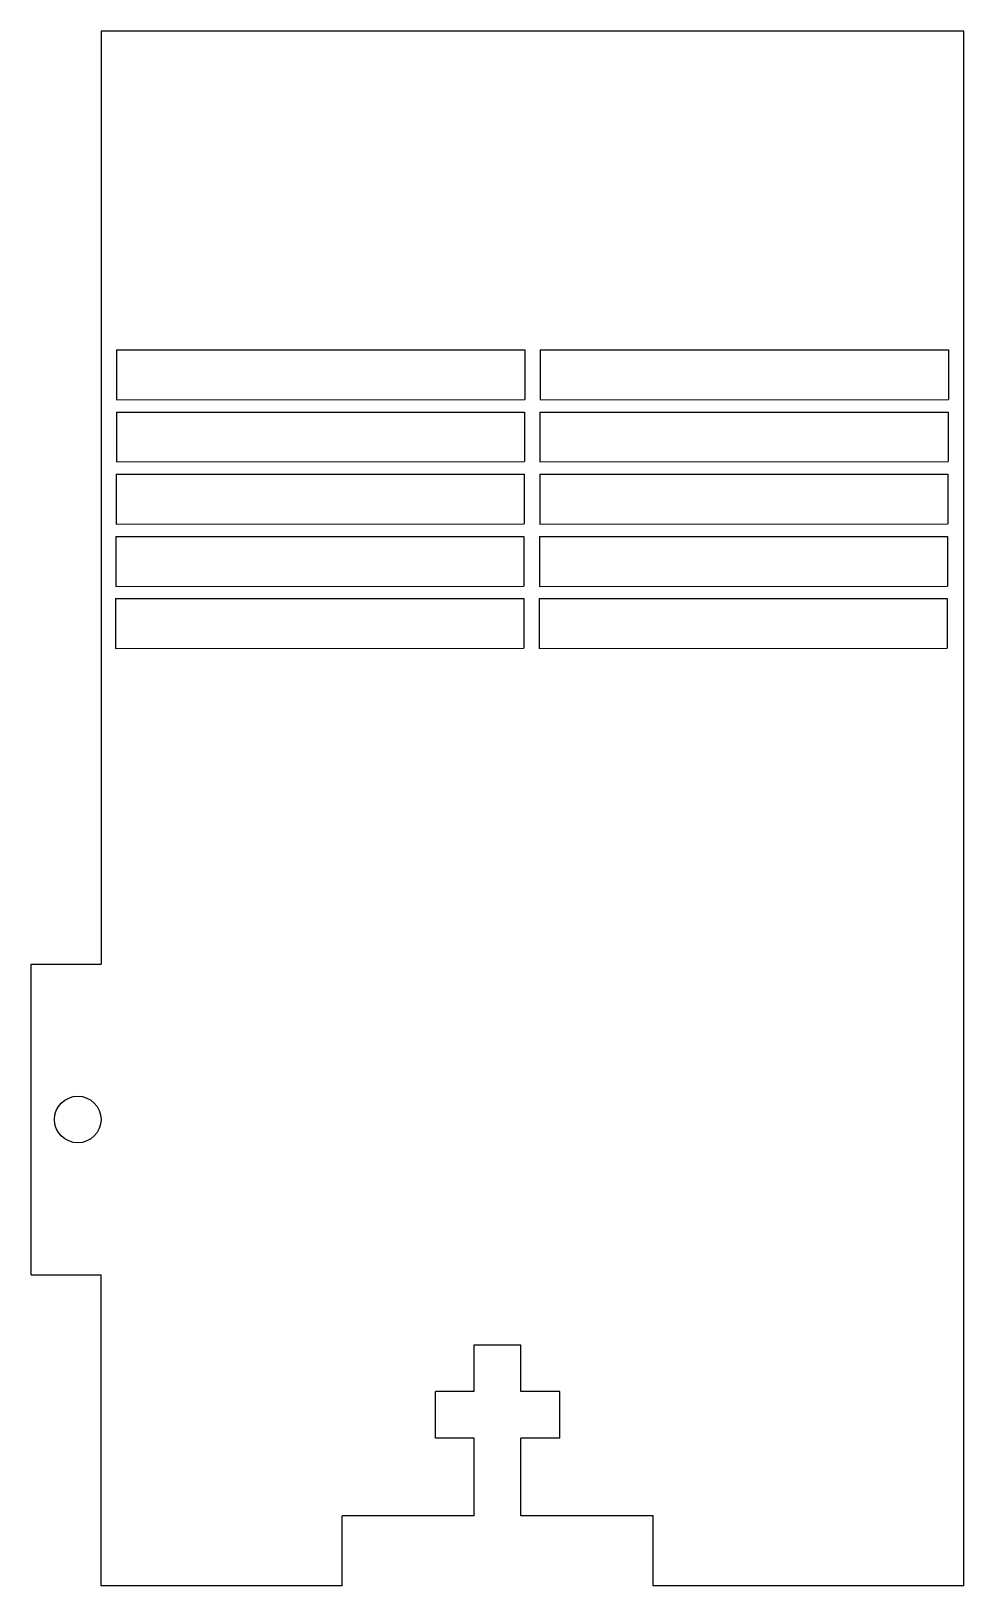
# Model space of a CAD drawing. Extents: x 7 to 67, y 20 to 120.
import ezdxf

# ---------------------------------------------------------------- set-up
doc = ezdxf.new("R2010")
doc.units = 0
doc.header["$MEASUREMENT"] = 0
doc.layers.add('VISIBLE', color=7, linetype='CONTINUOUS')

msp = doc.modelspace()

# ---------------------------------------------------------------- linework, layer by layer
at = {"layer": 'VISIBLE'}
for p, q in [((66.72, 120.27), (11.22, 120.27)), ((11.22, 120.27), (11.22, 60.27)), ((66.72, 20.27), (66.72, 120.27)), ((12.22, 99.77), (12.22, 96.56)), ((12.22, 99.77), (38.47, 99.77)), ((38.47, 99.77), (38.47, 96.58)), ((39.47, 99.77), (39.47, 96.56)), ((39.47, 99.77), (65.72, 99.77)), ((65.72, 99.77), (65.72, 96.58)), ((12.22, 96.56), (38.47, 96.58)), ((39.47, 96.56), (65.72, 96.58)), ((12.2, 95.77), (12.2, 92.56)), ((12.2, 95.77), (38.45, 95.77)), ((38.45, 95.77), (38.45, 92.58)), ((39.45, 95.77), (39.45, 92.56)), ((39.45, 95.77), (65.7, 95.77)), ((65.7, 95.77), (65.7, 92.58)), ((12.2, 92.56), (38.45, 92.58)), ((39.45, 92.56), (65.7, 92.58)), ((12.18, 91.77), (12.18, 88.56)), ((12.18, 91.77), (38.43, 91.77)), ((38.43, 91.77), (38.43, 88.58)), ((39.43, 91.77), (39.43, 88.56)), ((39.43, 91.77), (65.68, 91.77)), ((65.68, 91.77), (65.68, 88.58)), ((12.18, 88.56), (38.43, 88.58)), ((39.43, 88.56), (65.68, 88.58)), ((12.17, 87.77), (12.17, 84.56)), ((12.17, 87.77), (38.42, 87.77)), ((38.42, 87.77), (38.42, 84.58)), ((39.42, 87.77), (39.42, 84.56)), ((39.42, 87.77), (65.67, 87.77)), ((65.67, 87.77), (65.67, 84.58)), ((12.17, 84.56), (38.42, 84.58)), ((39.42, 84.56), (65.67, 84.58)), ((12.15, 83.77), (12.15, 80.56)), ((12.15, 83.77), (38.4, 83.77)), ((38.4, 83.77), (38.4, 80.58)), ((39.4, 83.77), (39.4, 80.56)), ((39.4, 83.77), (65.65, 83.77)), ((65.65, 83.77), (65.65, 80.58)), ((12.15, 80.56), (38.4, 80.58)), ((39.4, 80.56), (65.65, 80.58)), ((6.72, 60.27), (11.22, 60.27)), ((6.72, 40.27), (6.72, 60.27)), ((6.72, 40.27), (11.22, 40.27)), ((11.22, 20.27), (11.22, 40.27)), ((35.22, 32.77), (35.22, 35.77)), ((35.22, 35.77), (38.22, 35.77)), ((38.22, 32.77), (38.22, 35.77)), ((32.72, 29.77), (32.72, 32.77)), ((35.22, 32.77), (32.72, 32.77)), ((40.72, 32.77), (38.22, 32.77)), ((40.72, 29.77), (40.72, 32.77)), ((35.22, 29.77), (32.72, 29.77)), ((35.22, 24.77), (35.22, 29.77)), ((40.72, 29.77), (38.22, 29.77)), ((38.22, 24.77), (38.22, 29.77)), ((35.22, 24.77), (26.72, 24.77)), ((26.72, 20.27), (26.72, 24.77)), ((46.72, 24.77), (38.22, 24.77)), ((46.72, 20.27), (46.72, 24.77)), ((26.72, 20.27), (11.22, 20.27)), ((66.72, 20.27), (46.72, 20.27))]:
    msp.add_line(p, q, dxfattribs=at)
msp.add_circle((9.72, 50.27), 1.5, dxfattribs=at)

doc.saveas('drawing.dxf')
